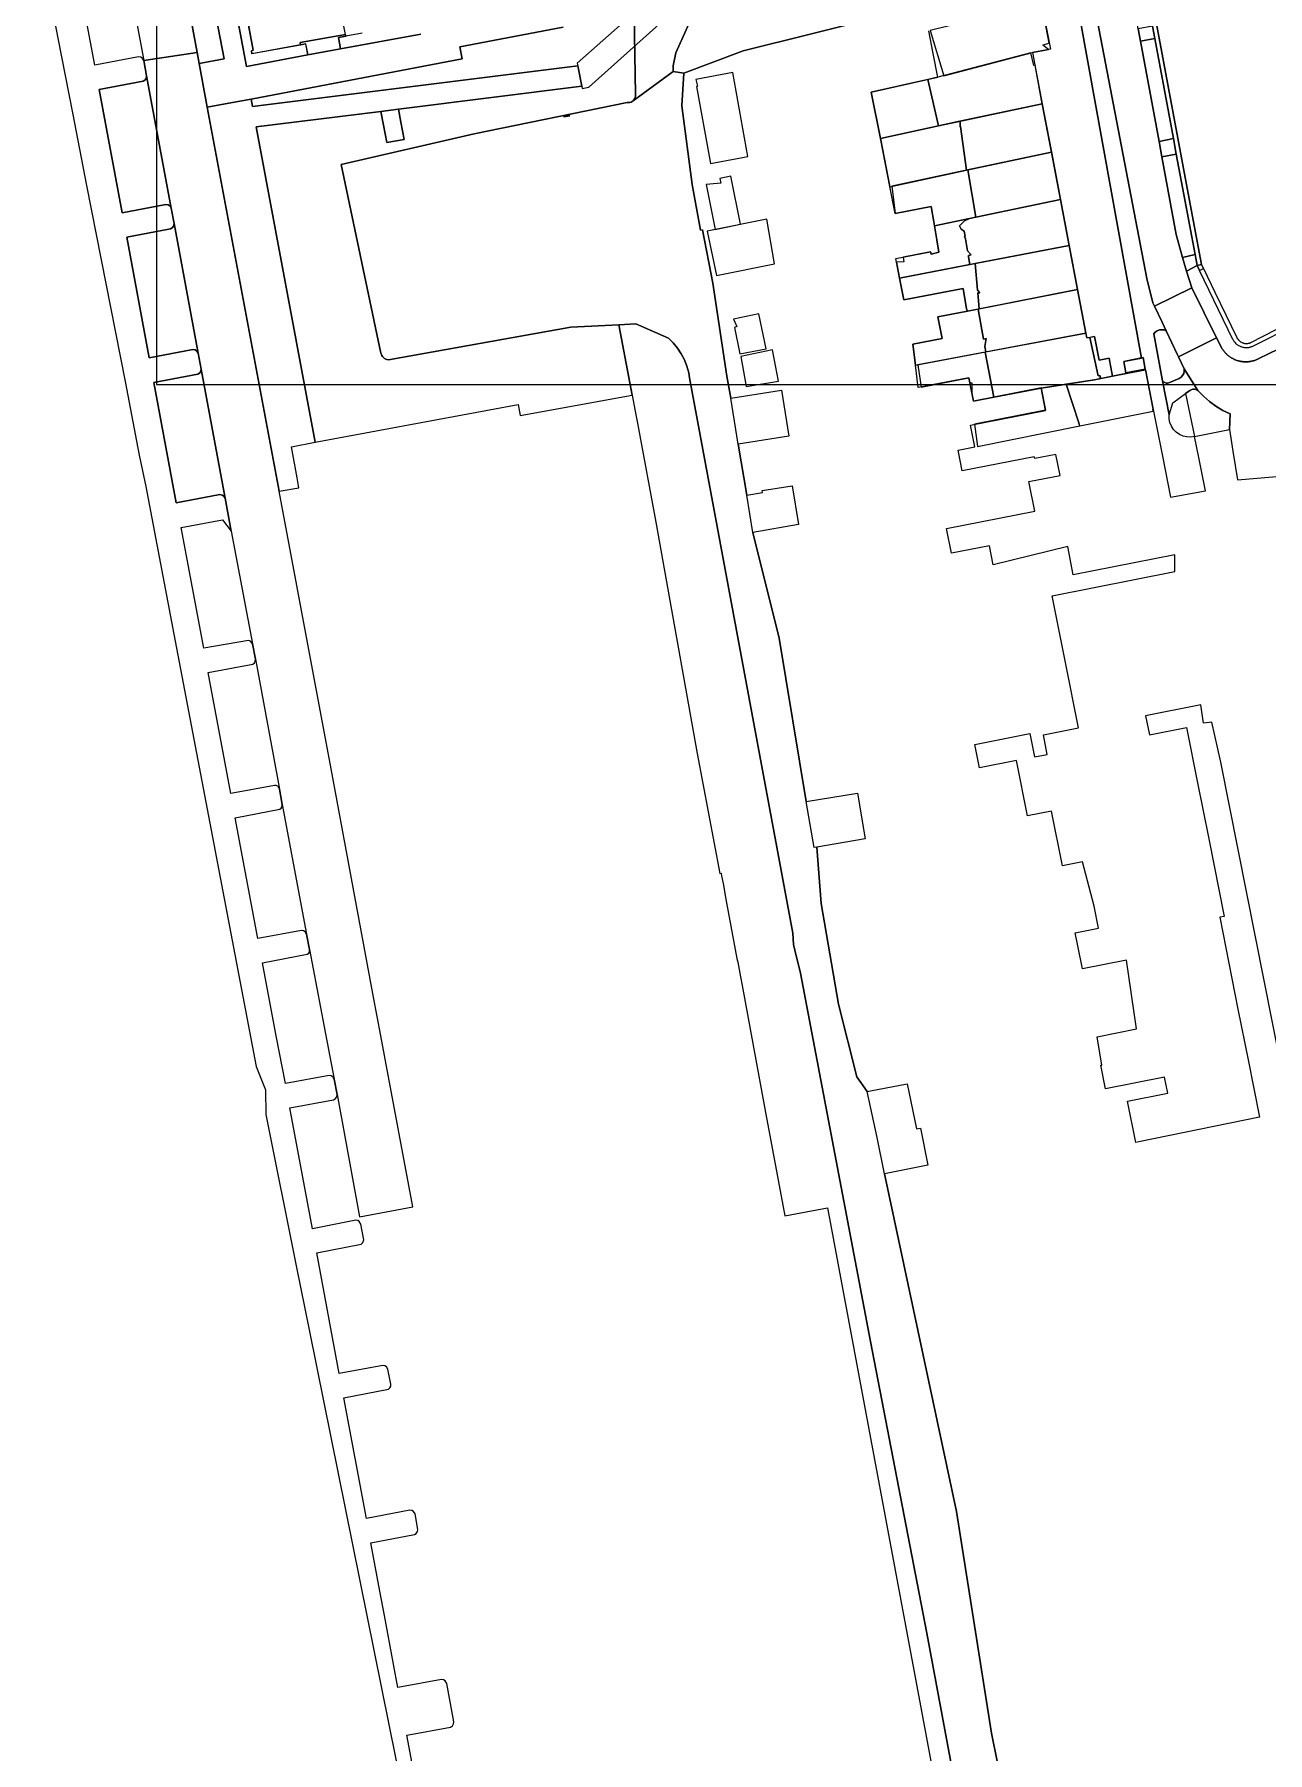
# Model space of a CAD drawing. Header units: metres. Extents: x -62 to 637, y -499 to 559.
# Drawn here: x -12.4 to 112.9, y -139.1 to 35.6 of the extents above; entities that cross this region are included whole.
import ezdxf

# ---------------------------------------------------------------- set-up
doc = ezdxf.new("R2010")
doc.units = ezdxf.units.M

msp = doc.modelspace()

# ---------------------------------------------------------------- linework, layer by layer
at = {"color": 7}
msp.add_lwpolyline([(0, 0), (519, 0), (519, 299), (0, 299)], close=True, dxfattribs=at)
at = {"layer": 'building_2', "color": 1}
for points in [[(14.59, 34.75), (19.23, 35.56), (18.24, 40.44), (8.96, 38.72), (9.84, 33.97), (9.66, 33.91), (9.71, 33.62), (14.63, 34.53), (14.59, 34.75)], [(90.09, 34.47), (90.12, 34.53), (90.74, 34.69), (89.95, 38.75), (78.63, 35.97), (80.02, 31.38), (89.04, 33.75), (90.66, 34.03), (90.09, 34.47)], [(19.23, 35.56), (14.59, 34.75), (14.63, 34.53), (15.16, 34.62), (15.38, 33.5), (18.72, 34.12), (18.49, 35.25), (19.27, 35.41), (19.23, 35.56)], [(89.29, 32.44), (89.17, 32.41), (88.88, 33.69), (79.42, 31.22), (78.41, 31), (79.48, 26.28), (90.02, 28.53), (89.29, 32.44)], [(54.83, 31), (54.98, 30.31), (54.9, 30.28), (56.31, 22.47), (60.12, 23.16), (58.58, 31.69), (54.83, 31)], [(78.41, 31), (72.65, 29.69), (73.57, 25), (79.48, 26.28), (78.41, 31)], [(81.73, 26.22), (82.34, 21.78), (90.95, 23.62), (90.02, 28.53), (81.66, 26.75), (81.67, 26.69), (81.67, 26.19), (81.73, 26.22)], [(82.34, 21.78), (81.73, 26.22), (81.67, 26.19), (81.67, 26.69), (81.66, 26.75), (73.57, 25), (74.52, 20.09), (82.34, 21.78)], [(83.27, 17), (91.87, 18.81), (90.95, 23.62), (82.47, 21.81), (83.27, 17)], [(57.36, 20.47), (55.87, 20.31), (56.8, 15.75), (59.37, 16.28), (58.38, 21.16), (57.27, 20.94), (57.36, 20.47)], [(82.47, 21.81), (74.73, 20.16), (75.08, 17.38), (78.74, 18.09), (79.06, 16.12), (83.27, 17), (82.47, 21.81)], [(81.6, 16.12), (81.77, 15.78), (82.1, 15.56), (82.18, 15.06), (82.12, 15.03), (82.22, 14.81), (82.43, 13.56), (82.79, 13.16), (82.54, 13.09), (82.52, 12.97), (82.65, 12.19), (92.76, 14.12), (91.87, 18.81), (82.63, 16.88), (82.12, 16.62), (81.6, 16.12)], [(62.02, 16.81), (55.98, 15.59), (56.91, 11.06), (62.83, 12.25), (62.02, 16.81)], [(81.77, 15.78), (81.6, 16.12), (82.12, 16.62), (82.63, 16.88), (79.06, 16.12), (79.52, 13.44), (78.73, 13.25), (78.68, 13.47), (75.88, 12.94), (75.95, 12.47), (75.21, 12.41), (75.52, 10.81), (82.65, 12.19), (82.52, 12.97), (82.54, 13.09), (82.79, 13.16), (82.43, 13.56), (82.22, 14.81), (82.12, 15.03), (82.18, 15.06), (82.1, 15.56), (81.77, 15.78)], [(83.68, 9.31), (83.48, 9.31), (83.63, 7.69), (93.6, 9.66), (92.76, 14.12), (83.22, 12.28), (83.46, 9.59), (83.68, 9.31)], [(83.48, 9.31), (83.68, 9.31), (83.46, 9.59), (83.22, 12.28), (75.52, 10.81), (75.96, 8.59), (82, 9.75), (82.34, 7.69), (82.43, 7.44), (83.63, 7.69), (83.48, 9.31)], [(84.2, 3.84), (84.3, 3.31), (94.44, 5.22), (93.6, 9.66), (83.51, 7.66), (84.06, 4.59), (84.34, 4.66), (84.2, 3.84)], [(58.66, 6.62), (58.98, 5.88), (58.74, 5.78), (59.3, 3.09), (61.95, 3.62), (61.22, 7.16), (58.66, 6.62)], [(84.3, 3.31), (84.2, 3.84), (84.34, 4.66), (84.06, 4.59), (83.51, 7.66), (82.43, 7.44), (79.41, 6.88), (79.84, 4.66), (76.87, 4.09), (77.14, 1.94), (84.3, 3.31)], [(59.95, -0.22), (63.23, 0.34), (62.62, 3.5), (59.39, 2.84), (59.95, -0.22)], [(95.7, 0.88), (94.87, 4.78), (94.54, 4.72), (94.44, 5.22), (84.22, 3.28), (85.11, -1.31), (89.93, -0.38), (95.34, 0.47), (95.81, 0.56), (95.94, 0.66), (95.89, 0.91), (95.7, 0.88)], [(94.87, 4.78), (95.7, 0.88), (95.89, 0.91), (95.94, 0.66), (95.81, 0.56), (97.16, 0.84), (96.81, 2.66), (95.81, 2.47), (95.35, 4.88), (94.87, 4.78)], [(82.57, 0.66), (82.67, 0.16), (82.88, 0.16), (82.88, -0.91), (83.03, -1.72), (85.11, -1.31), (84.22, 3.28), (77.37, 2), (77.73, -0.28), (82.57, 0.66)], [(98.53, 1.19), (100.5, 1.56), (100.27, 2.72), (98.31, 2.34), (98.53, 1.19)], [(93.79, -4.09), (93.75, -3.91), (92.44, 0.03), (89.93, -0.38), (90.37, -2.62), (83.15, -4.06), (83.45, -6.31), (93.85, -4.22), (93.79, -4.09)], [(93.85, -4.22), (101.31, -2.72), (101.25, -2.53), (101.3, -2.53), (100.51, 1.5), (95.34, 0.47), (92.44, 0.03), (93.75, -3.91), (93.79, -4.09), (93.85, -4.22)]]:
    msp.add_lwpolyline(points, close=True, dxfattribs=at)
at = {"layer": 'road_0', "color": 8}
for points in [[(26.86, 35.6), (18.71, 34.12), (15.38, 33.51), (9.14, 32.33), (0.14, 80.37)], [(-3.75, 46.09), (-1.29, 32.93), (4.13, 33.73), (1.77, 46.55)], [(4.2, 46.97), (6.88, 33.09), (4.34, 32.61), (5.17, 28.18), (7.74, 28.64), (9.63, 29), (31.08, 33.08), (30.83, 34.33), (41.33, 36.31)], [(93.1, 41.44), (100.1, 2.68), (100.27, 2.72), (100.5, 1.56), (100.51, 1.49), (101.34, -2.72), (102.24, -7.29), (103.07, -11.47), (106.62, -10.81), (105.93, -7.43), (105.5, -5.31), (105.11, -5.36), (104.71, -5.34), (104.33, -5.25), (103.96, -5.09), (103.64, -4.86), (103.37, -4.57), (103.15, -4.24), (103, -3.88), (102.92, -3.49), (102.91, -3.09), (102.26, 0.37), (101.36, 5.13), (101.51, 5.31), (101.71, 5.45), (101.93, 5.53), (102.16, 5.56), (102.4, 5.53), (102.62, 5.44), (102.2, 6.32), (101.43, 7.94), (101.26, 8.29), (100.66, 10.78), (94.37, 43.65)], [(115.7, 6.01), (111.4, 3.85), (111.33, 3.82), (111.26, 3.8), (111.2, 3.78), (111.13, 3.76), (111.06, 3.74), (110.99, 3.73), (110.92, 3.72), (110.85, 3.72), (110.78, 3.71), (110.71, 3.71), (110.64, 3.72), (110.57, 3.73), (110.5, 3.74), (110.43, 3.75), (110.36, 3.77), (110.3, 3.79), (110.23, 3.81), (110.16, 3.84), (110.09, 3.87), (110.02, 3.91), (109.96, 3.95), (109.9, 3.99), (109.84, 4.03), (109.78, 4.08), (109.72, 4.13), (109.65, 4.21), (109.57, 4.3), (109.53, 4.36), (109.49, 4.42), (109.45, 4.48), (109.41, 4.55), (106.01, 11.59), (106.01, 11.59), (105.76, 12.1), (104.68, 11.51), (105.22, 9.8), (107.73, 4.74), (108.3, 3.63), (108.33, 3.59), (108.37, 3.54), (108.4, 3.49), (108.43, 3.44), (108.47, 3.4), (108.5, 3.35), (108.54, 3.31), (108.58, 3.26), (108.62, 3.22), (108.65, 3.18), (108.7, 3.13), (108.74, 3.09), (108.78, 3.05), (108.82, 3.01), (108.86, 2.98), (108.91, 2.94), (108.95, 2.9), (109, 2.87), (109.05, 2.83), (109.09, 2.8), (109.14, 2.77), (109.19, 2.73), (109.24, 2.7), (109.29, 2.67), (109.34, 2.65), (109.39, 2.62), (109.44, 2.59), (109.49, 2.57), (109.54, 2.54), (109.6, 2.52), (109.65, 2.5), (109.7, 2.47), (109.79, 2.44), (109.85, 2.42), (109.93, 2.4), (109.99, 2.38), (110.08, 2.36), (110.14, 2.35), (110.21, 2.33), (110.29, 2.32), (110.38, 2.31), (110.44, 2.3), (110.53, 2.29), (110.59, 2.29), (110.66, 2.29), (110.74, 2.29), (110.83, 2.29), (110.89, 2.29), (110.98, 2.3), (111.04, 2.31), (111.12, 2.32), (111.19, 2.33), (111.28, 2.35), (111.34, 2.36), (111.41, 2.38), (111.49, 2.4), (111.57, 2.42), (111.63, 2.44), (111.71, 2.47), (111.77, 2.49), (111.85, 2.53), (111.91, 2.55), (111.99, 2.59), (112.04, 2.62), (115.98, 4.54)], [(115.98, 4.54), (112.04, 2.62), (111.99, 2.59), (111.91, 2.55), (111.85, 2.53), (111.77, 2.49), (111.71, 2.47), (111.63, 2.44), (111.57, 2.42), (111.49, 2.4), (111.41, 2.38), (111.34, 2.36), (111.28, 2.35), (111.19, 2.33), (111.12, 2.32), (111.04, 2.31), (110.98, 2.3), (110.89, 2.29), (110.83, 2.29), (110.74, 2.29), (110.66, 2.29), (110.59, 2.29), (110.53, 2.29), (110.44, 2.3), (110.38, 2.31), (110.29, 2.32), (110.21, 2.33), (110.14, 2.35), (110.08, 2.36), (109.99, 2.38), (109.93, 2.4), (109.85, 2.42), (109.79, 2.44), (109.7, 2.47), (109.65, 2.5), (109.6, 2.52), (109.54, 2.54), (109.49, 2.57), (109.44, 2.59), (109.39, 2.62), (109.34, 2.65), (109.29, 2.67), (109.24, 2.7), (109.19, 2.73), (109.14, 2.77), (109.09, 2.8), (109.05, 2.83), (109, 2.87), (108.95, 2.9), (108.91, 2.94), (108.86, 2.98), (108.82, 3.01), (108.78, 3.05), (108.74, 3.09), (108.7, 3.13), (108.65, 3.18), (108.62, 3.22), (108.58, 3.26), (108.54, 3.31), (108.5, 3.35), (108.47, 3.4), (108.43, 3.44), (108.4, 3.49), (108.37, 3.54), (108.33, 3.59), (108.3, 3.63), (107.73, 4.74), (103.88, 2.79), (104.46, 1.59), (105.84, -0.61), (106.4, -1.2), (107.02, -1.74), (107.68, -2.23), (108.38, -2.65), (109.12, -3), (109.04, -4.59), (109.39, -6.78), (109.87, -9.72), (115.05, -9.27)]]:
    msp.add_lwpolyline(points, dxfattribs=at)
for points in [[(100.01, 34.9), (99.78, 36.14), (98.27, 44.36), (94.37, 43.65), (100.66, 10.78), (101.26, 8.29), (101.43, 7.94), (105.22, 9.8), (104.68, 11.51), (104.29, 12.9), (103.64, 15.23), (102.18, 23.13), (101.9, 24.69), (100.01, 34.9)], [(42.77, 32.64), (42.82, 32.38), (43.23, 30.3), (43.26, 30.08), (43.96, 30.2), (51.72, 37.2), (58.28, 38.32), (59.67, 38.57), (59.63, 38.85), (59.25, 40.92), (50.57, 39.6), (42.77, 32.64)], [(101.46, 35.16), (100.01, 34.9), (101.9, 24.69), (103.36, 24.98), (101.46, 35.16)], [(12.48, -10.86), (5.17, 28.18), (4.34, 32.61), (4.13, 33.73), (-1.29, 32.93), (-1, 31.36), (1.5, 17.93), (1.79, 16.35), (4.24, 3.19), (4.54, 1.56), (6.99, -11.56), (7.61, -14.91), (9.77, -26.37), (10.06, -27.95), (12.51, -41.14), (12.78, -42.71), (15.26, -55.89), (15.57, -57.44), (17.06, -65.31), (18.07, -70.62), (18.36, -72.19), (20.63, -84.62), (26.05, -83.6), (23.18, -68.22), (22.81, -66.23), (22.06, -62.31), (17.77, -39.08), (12.48, -10.86)], [(9.63, 29), (7.74, 28.64), (5.17, 28.18), (12.48, -10.86), (14.48, -10.51), (14.29, -9.51), (13.74, -6.34), (16.12, -5.89), (10.15, 26.17), (22.8, 27.74), (24.59, 27.99), (43.23, 30.3), (42.82, 32.38), (9.76, 28.26), (9.63, 29)], [(-1, 31.36), (-1.06, 31.08), (-1.18, 30.92), (-1.35, 30.83), (-5.82, 29.99), (-3.48, 17.45), (0.96, 18.29), (1.19, 18.24), (1.38, 18.12), (1.5, 17.93), (-1, 31.36)], [(24.59, 27.99), (22.8, 27.74), (23.07, 26.35), (23.4, 24.6), (25.18, 24.9), (24.83, 26.67), (24.59, 27.99)], [(103.65, 23.4), (102.18, 23.13), (103.64, 15.23), (104.29, 12.9), (105.55, 13.2), (104.41, 19.31), (103.65, 23.4)], [(1.79, 16.35), (1.73, 16.07), (1.61, 15.92), (1.44, 15.82), (-3.02, 14.98), (-0.73, 2.71), (3.71, 3.55), (3.93, 3.51), (4.12, 3.38), (4.24, 3.19), (1.79, 16.35)], [(105.22, 9.8), (101.43, 7.94), (102.2, 6.32), (102.62, 5.44), (103.77, 3.02), (103.88, 2.79), (107.73, 4.74), (105.22, 9.8)], [(4.54, 1.56), (4.48, 1.28), (4.36, 1.13), (4.19, 1.03), (-0.27, 0.2), (2.01, -12.04), (6.45, -11.21), (6.67, -11.25), (6.86, -11.37), (6.99, -11.56), (4.54, 1.56)], [(105.84, -0.61), (104.46, 1.59), (104.45, 1.35), (104.4, 1.12), (104.29, 0.91), (104.14, 0.73), (103.95, 0.59), (102.89, 0.16), (102.75, 0.13), (102.61, 0.14), (102.47, 0.19), (102.35, 0.27), (102.26, 0.37), (102.91, -3.09), (103.31, -1.87), (104.58, -0.93), (105.01, -0.62), (105.17, -0.54), (105.34, -0.49), (105.51, -0.49), (105.68, -0.53), (105.84, -0.61)]]:
    msp.add_lwpolyline(points, close=True, dxfattribs=at)
at = {"layer": 'terrain_0', "color": 8}
for points in [[(8.96, 38.7), (7.97, 43.97), (7.04, 48.98), (6.1, 53.98), (5.12, 59.23), (4.24, 63.99), (3.34, 68.78), (2.31, 74.29), (1.43, 79.01), (1.22, 78.97), (1.15, 79.28), (6.64, 80.24), (6.43, 81.48), (0.14, 80.37), (9.14, 32.33), (15.38, 33.51), (15.17, 34.63), (9.71, 33.61), (9.65, 33.92), (9.84, 33.96), (8.96, 38.7)], [(99.64, 47.43), (99.2, 47.35), (99.24, 47.13), (99.71, 44.6), (101.23, 36.41), (101.46, 35.16), (103.36, 24.98), (103.65, 23.4), (104.41, 19.31), (105.55, 13.2), (105.76, 12.1), (106.2, 12.19), (104.85, 19.4), (99.82, 46.48), (99.64, 47.43)], [(41.99, 27.38), (41.39, 27.27), (41.4, 27.2), (42.01, 27.31), (41.99, 27.38)], [(106.2, 12.19), (105.76, 12.1), (106.01, 11.59), (106.4, 11.78), (106.2, 12.19)]]:
    msp.add_lwpolyline(points, close=True, dxfattribs=at)
for points in [[(87.81, 40.94), (59.64, 33.9), (53.59, 31.64), (53.41, 28.32), (54.43, 20.31), (55.28, 15.67), (55.51, 15.7), (56.53, 10.29), (57.96, 0.83), (58.38, -1.4), (63.54, -0.58), (64.28, -5.25), (59.13, -6.07), (60, -11.26), (61.59, -11), (61.56, -10.79), (64.62, -10.3), (65.26, -14.25), (60.6, -15.05), (63.3, -25.79), (66.04, -42.41), (71.26, -41.54), (72.04, -46.21), (67.12, -47.03), (67.55, -52.76), (69.32, -62.99), (71.17, -70.4), (72.24, -71.88), (72.57, -71.82), (76.3, -71.09), (77.23, -75.69), (77.64, -75.6), (78.41, -79.36), (74, -80.26), (81.31, -114.58), (84.86, -137.1), (94.65, -185.5)], [(89.96, 38.76), (90.86, 34.08), (89.04, 33.74), (90.03, 28.53), (90.96, 23.63), (91.87, 18.8), (92.76, 14.12), (93.6, 9.66), (94.44, 5.22), (94.54, 4.72), (95.35, 4.88), (95.81, 2.46), (96.81, 2.65), (96.92, 2.06), (97.16, 0.84), (98.55, 1.11), (100.51, 1.49), (100.5, 1.56), (98.53, 1.17), (98.31, 2.33), (100.1, 2.68), (93.1, 41.44)], [(20.9, 35.7), (18.5, 35.25), (18.71, 34.12), (26.86, 35.6)], [(114.35, -69.48), (108.17, -38.42), (107.26, -34.35), (106.43, -34.44), (106.13, -32.59), (100.53, -33.7), (100.92, -35.62), (104.69, -34.87), (105.81, -40.51), (106.94, -46.2), (108.51, -54.08), (108.06, -54.17), (109.91, -63.5), (110.94, -68.66), (112.1, -74.5), (99.84, -77.01), (99.54, -77.07), (98.68, -72.86), (102.78, -72.07), (102.45, -70.42), (96.46, -71.6), (95.99, -69.22), (96.07, -69.21), (95.59, -66.34), (99.62, -65.53), (98.59, -58.53), (94.1, -59.42), (93.63, -57.07), (93.37, -55.75), (95.74, -55.27), (95.29, -53.04), (94.13, -48.54), (92.09, -48.95), (90.98, -43.38), (88.53, -43.85), (87.41, -38.23), (83.65, -38.98), (83.17, -36.6), (88.78, -35.5), (89.24, -37.86), (90.53, -37.61), (90.14, -35.64), (93.72, -34.93), (92.39, -28.26), (91.05, -21.51), (103.51, -19.03), (103.51, -17.33), (93.18, -19.35), (92.62, -16.49), (85.05, -18.36), (84.67, -16.41), (80.79, -17.15), (80.3, -14.64), (89.26, -12.9), (88.67, -9.87), (91.84, -9.25), (91.42, -7.12), (89.26, -7.55), (89.22, -7.38), (81.9, -8.8), (81.49, -6.68), (83.18, -6.36), (82.74, -4.13), (90.37, -2.64), (89.93, -0.36), (83.03, -1.71), (82.57, 0.67), (77.43, -0.33), (77.14, 1.95), (76.87, 4.1), (79.84, 4.67), (79.4, 6.88), (82.43, 7.45), (82.34, 7.69), (82, 9.75), (75.96, 8.58), (75.52, 10.81), (75.14, 12.78), (78.68, 13.47), (78.73, 13.24), (79.51, 13.45), (79.06, 16.14), (78.74, 18.08), (75.07, 17.36), (74.53, 20.11), (73.57, 25.01), (72.65, 29.69), (79.42, 31.22), (78.95, 33.64), (78.5, 35.95)]]:
    msp.add_lwpolyline(points, dxfattribs=at)
at = {"layer": 'terrain_5', "color": 3}
for points in [[(-12.41, 47.49), (-9.98, 35.03), (-8.54, 27.61), (-7.11, 20.22), (-3.18, 0.29), (-1.74, -7.18), (-1.07, -10.39), (1.77, -25.39), (10.13, -69.34), (11.07, -71.7), (11.1, -74.23), (14.22, -89.76), (15.52, -96.13), (25.09, -143.44)], [(26.82, -144.7), (25.44, -137.32), (29.89, -136.49), (30.08, -136.37), (30.2, -136.18), (30.24, -135.95), (29.5, -132.06), (29.35, -131.8), (29.18, -131.7), (28.98, -131.67), (24.53, -132.49), (24.09, -130.09), (23.17, -125.16), (22.7, -122.67), (21.79, -117.77), (26.21, -116.93), (26.4, -116.81), (26.52, -116.62), (26.57, -116.4), (26.28, -114.82), (26.12, -114.58), (25.94, -114.48), (25.75, -114.45), (21.34, -115.28), (19.05, -103.01), (23.57, -102.15), (23.72, -102.02), (23.81, -101.85), (23.82, -101.65), (23.53, -100.1), (23.37, -99.86), (23.2, -99.76), (23.01, -99.73), (18.57, -100.56), (16.29, -88.27), (20.8, -87.4), (20.96, -87.25), (21.07, -86.95), (20.76, -85.36), (20.61, -85.11), (20.45, -85.01), (20.25, -84.98), (15.85, -85.83), (13.56, -73.55), (18, -72.72), (18.19, -72.6), (18.32, -72.41), (18.36, -72.19), (18.07, -70.62), (17.91, -70.38), (17.74, -70.28), (17.54, -70.26), (13.1, -71.07), (12.18, -66.23), (10.78, -58.79), (15.32, -57.93), (15.32, -57.93), (15.47, -57.81), (15.56, -57.64), (15.57, -57.44), (15.26, -55.89), (15.1, -55.65), (14.93, -55.55), (14.73, -55.52), (10.31, -56.34), (8.01, -44.06), (12.53, -43.19), (12.68, -43.07), (12.76, -42.9), (12.78, -42.71), (12.51, -41.14), (12.36, -40.89), (12.18, -40.79), (11.99, -40.77), (7.55, -41.58), (5.25, -29.29), (9.8, -28.43), (9.95, -28.31), (10.04, -28.14), (10.06, -27.95), (9.77, -26.37), (9.57, -26.11), (9.36, -26.03), (4.8, -26.83), (2.5, -14.54), (6.7, -13.77), (7.61, -14.91), (6.99, -11.56), (6.86, -11.37), (6.67, -11.25), (6.45, -11.21), (2.01, -12.04), (-0.27, 0.2), (4.19, 1.03), (4.36, 1.13), (4.48, 1.28), (4.54, 1.56), (4.24, 3.19), (4.12, 3.38), (3.93, 3.51), (3.71, 3.55), (-0.73, 2.71), (-3.02, 14.98), (1.44, 15.82), (1.61, 15.92), (1.73, 16.07), (1.79, 16.35), (1.5, 17.93), (1.38, 18.12), (1.19, 18.24), (0.96, 18.29), (-3.48, 17.45), (-5.82, 29.99), (-1.35, 30.83), (-1.18, 30.92), (-1.06, 31.08), (-1, 31.36), (-1.29, 32.93), (-1.42, 33.12), (-1.6, 33.25), (-1.83, 33.29), (-6.27, 32.46), (-8.57, 44.73)], [(41.33, 36.31), (30.83, 34.33), (31.08, 33.08), (9.63, 29), (9.76, 28.26), (42.82, 32.38), (43.23, 30.3), (24.59, 27.99), (24.83, 26.67), (25.18, 24.9), (23.4, 24.6), (23.07, 26.35), (22.8, 27.74), (10.15, 26.17), (16.12, -5.89), (36.75, -2.05), (36.96, -3.18), (48.35, -1.1), (47.88, 1.42), (46.99, 6.06), (42.1, 5.8), (23.57, 2.48), (23.43, 2.52), (23.31, 2.57), (23.19, 2.63), (23.09, 2.72), (22.99, 2.82), (22.92, 2.93), (22.86, 3.05), (22.82, 3.18), (18.76, 22.35), (32.29, 25.48), (47.85, 28.64), (47.98, 28.64), (48.11, 28.66), (48.23, 28.69), (48.34, 28.75), (48.45, 28.83), (48.53, 28.92), (48.6, 29.02), (48.65, 29.14), (48.69, 29.26), (48.7, 29.38), (48.69, 29.51), (48.52, 39.57)], [(85.9, -167.71), (78.28, -126.96), (72.58, -97.29), (65.44, -59.86), (64.88, -57.53), (64.76, -56.94), (64.69, -55.78), (54.19, 0.66), (54.09, 1.17), (53.9, 1.84), (53.65, 2.48), (53.33, 3.1), (52.95, 3.68), (52.52, 4.22), (52.03, 4.71), (48.72, 6.16), (46.99, 6.06), (46.99, 6.06), (47.88, 1.42), (48.35, -1.1), (48.72, -3.08), (48.88, -3.95), (48.95, -4.31), (50.75, -14.01), (54.97, -37.51), (57.27, -49.71), (57.39, -49.69), (57.44, -49.96), (57.59, -50.75), (57.88, -52.33), (57.94, -52.7), (59, -58.35), (59.08, -58.74), (59.35, -60.23), (59.52, -61.11), (61.83, -73.64), (63.88, -84.52), (68.21, -83.71), (78.81, -140.52)]]:
    msp.add_lwpolyline(points, dxfattribs=at)
for points in [[(1.77, 46.55), (4.13, 33.73), (4.34, 32.61), (6.88, 33.09), (4.2, 46.97), (1.77, 46.55)], [(102.62, 5.44), (102.4, 5.53), (102.16, 5.56), (101.93, 5.53), (101.71, 5.45), (101.51, 5.31), (101.36, 5.13), (102.26, 0.37), (102.35, 0.27), (102.47, 0.19), (102.61, 0.14), (102.75, 0.13), (102.89, 0.16), (103.95, 0.59), (104.14, 0.73), (104.29, 0.91), (104.4, 1.12), (104.45, 1.35), (104.46, 1.59), (103.88, 2.79), (103.77, 3.02), (102.62, 5.44)], [(105.84, -0.61), (105.68, -0.53), (105.51, -0.49), (105.34, -0.49), (105.17, -0.54), (105.01, -0.62), (104.58, -0.93), (105.5, -5.31), (109.04, -4.59), (109.12, -3), (108.38, -2.65), (107.68, -2.23), (107.02, -1.74), (106.4, -1.2), (105.84, -0.61)]]:
    msp.add_lwpolyline(points, close=True, dxfattribs=at)
at = {"layer": 'terrain_6', "color": 33}
for points in [[(101.23, 36.41), (99.78, 36.14), (100.01, 34.9), (101.46, 35.16), (101.23, 36.41)], [(103.36, 24.98), (101.9, 24.69), (102.18, 23.13), (103.65, 23.4), (103.36, 24.98)], [(105.55, 13.2), (104.29, 12.9), (104.68, 11.51), (105.76, 12.1), (105.55, 13.2)]]:
    msp.add_lwpolyline(points, close=True, dxfattribs=at)
at = {"layer": 'water', "color": 5}
for points in [[(99.82, 46.48), (104.85, 19.4), (106.2, 12.19), (106.4, 11.78), (107.56, 9.38), (109.8, 4.75), (109.83, 4.68), (109.89, 4.62), (109.92, 4.58), (109.95, 4.54), (109.99, 4.5), (110.03, 4.46), (110.06, 4.42), (110.1, 4.39), (110.15, 4.36), (110.19, 4.33), (110.23, 4.3), (110.28, 4.28), (110.33, 4.25), (110.38, 4.23), (110.43, 4.22), (110.47, 4.2), (110.52, 4.19), (110.57, 4.17), (110.62, 4.17), (110.68, 4.16), (110.73, 4.16), (110.78, 4.16), (110.83, 4.16), (110.88, 4.16), (110.93, 4.17), (110.98, 4.18), (111.04, 4.19), (111.08, 4.2), (111.13, 4.22), (111.18, 4.24), (111.23, 4.26), (115.13, 6.26)], [(48.52, 39.57), (48.69, 29.51), (48.7, 29.38), (48.69, 29.26), (48.65, 29.14), (48.6, 29.02), (48.53, 28.92), (48.45, 28.83), (52.53, 31.8), (52.52, 32.37), (52.8, 33.7), (54.87, 38.39)], [(94.65, -185.5), (84.86, -137.1), (81.31, -114.58), (74, -80.26), (73.24, -76.55), (72.24, -71.88), (71.17, -70.4), (69.32, -62.99), (67.55, -52.76), (67.12, -47.03), (66.86, -47.07), (66.04, -42.41), (63.3, -25.79), (60.6, -15.05), (60, -11.26), (59.13, -6.07), (58.38, -1.4), (57.96, 0.83), (56.53, 10.29), (55.51, 15.7), (55.28, 15.67), (54.43, 20.31), (53.41, 28.32), (53.59, 31.64), (52.53, 31.8), (48.45, 28.83), (48.34, 28.75), (48.23, 28.69), (48.11, 28.66), (47.98, 28.64), (47.85, 28.64), (32.29, 25.48), (18.76, 22.35), (22.82, 3.18), (22.86, 3.05), (22.92, 2.93), (22.99, 2.82), (23.09, 2.72), (23.19, 2.63), (23.31, 2.57), (23.43, 2.52), (23.57, 2.48), (42.1, 5.8), (46.99, 6.06), (48.72, 6.16), (52.03, 4.71), (52.52, 4.22), (52.95, 3.68), (53.33, 3.1), (53.65, 2.48), (53.9, 1.84), (54.09, 1.17), (54.19, 0.66), (64.69, -55.78), (64.76, -56.94), (64.88, -57.53), (65.44, -59.86), (72.58, -97.29), (78.28, -126.96), (85.9, -167.71)]]:
    msp.add_lwpolyline(points, dxfattribs=at)
msp.add_lwpolyline([(87.81, 40.94), (89.2, 41.61), (88.7, 44.22), (87.5, 43.91), (76.88, 41.63), (73.05, 40.84), (65.84, 39.55), (59.7, 38.47), (58.3, 38.22), (58.28, 38.32), (57.94, 40.74), (57.79, 41.77), (57.48, 43.96), (54.87, 38.39), (52.8, 33.7), (52.52, 32.37), (52.53, 31.8), (53.59, 31.64), (59.64, 33.9), (87.81, 40.94)], close=True, dxfattribs=at)

doc.saveas('drawing.dxf')
